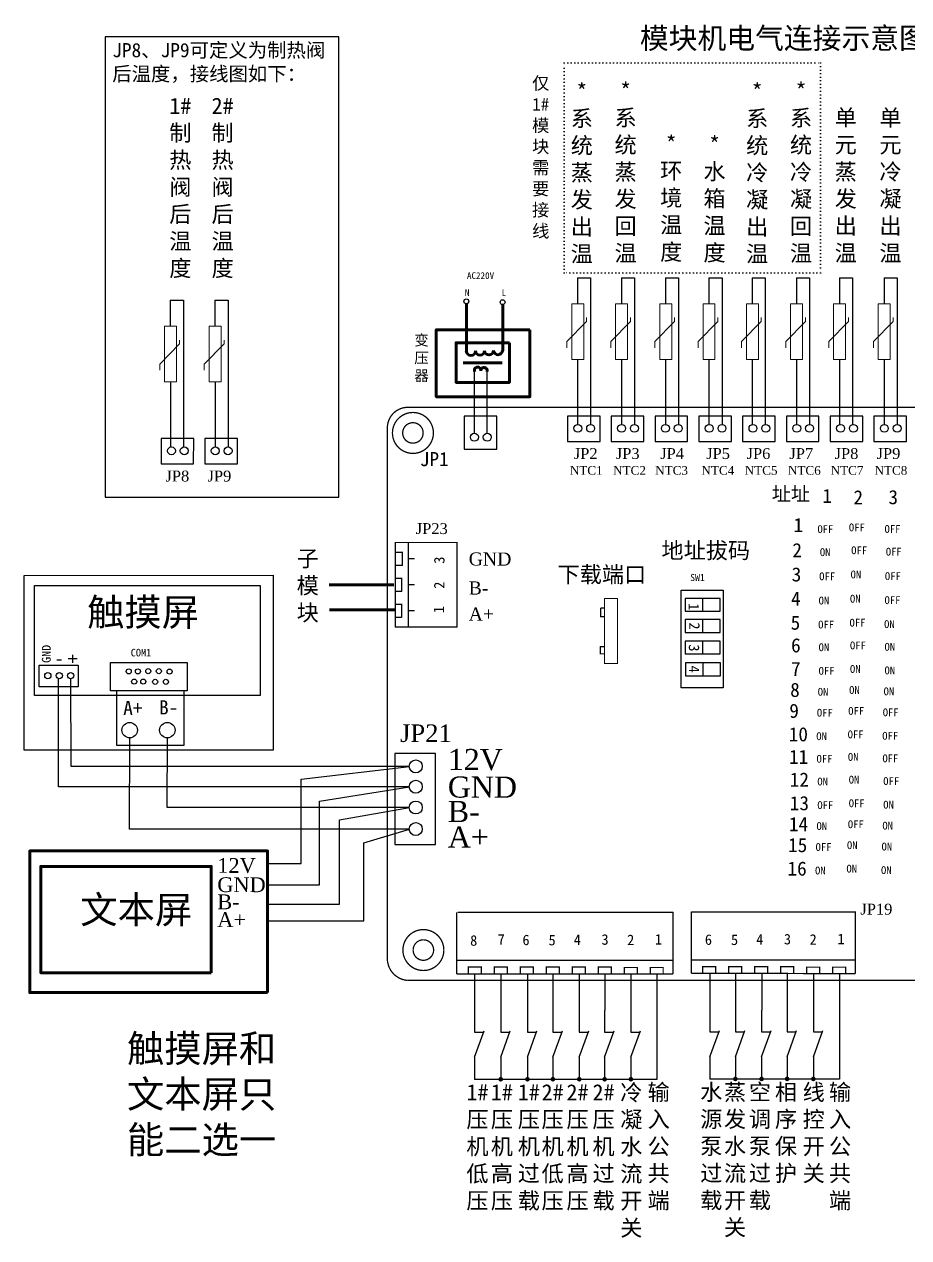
# Model space of a CAD drawing. Extents: x 13980 to 21514, y -650 to 1590.
# Drawn here: x 17916 to 19532, y -627 to 1590 of the extents above; entities that cross this region are included whole.
import ezdxf

# ---------------------------------------------------------------- set-up
doc = ezdxf.new("R2010")
doc.units = 0
doc.linetypes.add('ACAD_ISO07W100', pattern=[3, 0, -3])
doc.linetypes.add('DOT', pattern=[6.35, 0, -6.35])
doc.layers.get('0').update_dxf_attribs({"linetype": 'CONTINUOUS'})
for name, color, linetype in [('BOTTOMSOLDER', 6, 'CONTINUOUS'), ('instruction', 7, 'CONTINUOUS'), ('KEEPOUTLAYER', 6, 'CONTINUOUS'), ('MECHANICAL1', 251, 'CONTINUOUS'), ('TOPOVERLAY', 2, 'CONTINUOUS')]:
    doc.layers.add(name, color=color, linetype=linetype)

# ---------------------------------------------------------------- blocks, each defined once
blk = doc.blocks.new('常闭2')
at = {"color": 0}
for p, q in [((1.28, 7.79), (1.28, 5.04)), ((1.28, 1.9), (2.48, 5.21)), ((1.28, 5.04), (2.42, 5.04)), ((1.28, 1.9), (1.28, -0.93))]:
    blk.add_line(p, q, dxfattribs=at)

msp = doc.modelspace()

# ---------------------------------------------------------------- hatches: boundary and pattern name
h = msp.add_hatch(color=256)
edge = h.paths.add_edge_path()
edge.add_arc((18786.6, -337.7), 4.23, 360, 720)
h = msp.add_hatch(color=256)
edge = h.paths.add_edge_path()
edge.add_arc((18835.5, -337.7), 4.23, 360, 720)
h = msp.add_hatch(color=256)
edge = h.paths.add_edge_path()
edge.add_arc((18882, -337.7), 4.23, 360, 720)
h = msp.add_hatch(color=256)
edge = h.paths.add_edge_path()
edge.add_arc((18930, -337.7), 4.23, 360, 720)
h = msp.add_hatch(color=256)
edge = h.paths.add_edge_path()
edge.add_arc((18976.5, -337.7), 4.23, 360, 720)
h = msp.add_hatch(color=256)
edge = h.paths.add_edge_path()
edge.add_arc((19024.5, -337.7), 4.23, 360, 720)
h = msp.add_hatch(color=256)
edge = h.paths.add_edge_path()
edge.add_arc((19215.3, -337.1), 4.23, 360, 720)
h = msp.add_hatch(color=256)
edge = h.paths.add_edge_path()
edge.add_arc((19263.3, -337.1), 4.23, 360, 720)
h = msp.add_hatch(color=256)
edge = h.paths.add_edge_path()
edge.add_arc((19309.8, -337.1), 4.23, 360, 720)
h = msp.add_hatch(color=256)
edge = h.paths.add_edge_path()
edge.add_arc((19357.8, -337.1), 4.23, 360, 720)

# ---------------------------------------------------------------- linework, layer by layer
for p, q in [((18927, 1126.9), (18927, 1079.1)), ((19007.1, 1126.9), (19007.1, 1079.1)), ((19087.8, 1126.9), (19087.8, 1079.1)), ((19167, 1126.9), (19167, 1079.1)), ((19246.2, 1126.9), (19246.2, 1079.1)), ((19327, 1126.9), (19327, 1079.1)), ((19405.4, 1126.9), (19405.4, 1079.1)), ((19487, 1126.9), (19487, 1079.1)), ((18182.9, 1085.9), (18182.9, 1038)), ((18264.5, 1085.9), (18264.5, 1038)), ((18927.7, 859.4), (18927.8, 977.4)), ((19007.7, 859.4), (19007.8, 977.4)), ((19088.4, 859.4), (19088.5, 977.4)), ((19167.6, 859.4), (19167.7, 977.4)), ((19246.8, 859.4), (19246.9, 977.4)), ((19327.6, 859.4), (19327.7, 977.4)), ((19406, 859.4), (19406.1, 977.4)), ((19487.6, 859.4), (19487.7, 977.4)), ((18183.6, 818.3), (18183.7, 936.3)), ((18265.2, 818.3), (18265.3, 936.3))]:
    msp.add_line(p, q)
at = {"lineweight": 13}
for p, q in [((18943.6, 1047.3), (18907.5, 1010.4)), ((18943.6, 1047.3), (18943.6, 1054.1)), ((19023.6, 1047.3), (18987.6, 1010.4)), ((19023.6, 1047.3), (19023.6, 1054.1)), ((19104.3, 1047.3), (19068.3, 1010.4)), ((19104.3, 1047.3), (19104.3, 1054.1)), ((19183.5, 1047.3), (19147.5, 1010.4)), ((19183.5, 1047.3), (19183.5, 1054.1)), ((19262.7, 1047.3), (19226.7, 1010.4)), ((19262.7, 1047.3), (19262.7, 1054.1)), ((19343.5, 1047.3), (19307.5, 1010.4)), ((19343.5, 1047.3), (19343.5, 1054.1)), ((19421.9, 1047.3), (19385.9, 1010.4)), ((19421.9, 1047.3), (19421.9, 1054.1)), ((19503.5, 1047.3), (19467.5, 1010.4)), ((19503.5, 1047.3), (19503.5, 1054.1)), ((18199.5, 1006.2), (18163.5, 969.3)), ((18199.5, 1006.2), (18199.5, 1013.1)), ((18281.1, 1006.2), (18245, 969.3)), ((18281.1, 1006.2), (18281.1, 1013.1)), ((18907.5, 999.2), (18907.5, 1010.4)), ((18987.6, 999.2), (18987.6, 1010.4)), ((19068.3, 999.2), (19068.3, 1010.4)), ((19147.5, 999.2), (19147.5, 1010.4)), ((19226.7, 999.2), (19226.7, 1010.4)), ((19307.5, 999.2), (19307.5, 1010.4)), ((19385.9, 999.2), (19385.9, 1010.4)), ((19467.5, 999.2), (19467.5, 1010.4)), ((18163.5, 958.2), (18163.5, 969.3)), ((18245, 958.2), (18245, 969.3))]:
    msp.add_line(p, q, dxfattribs=at)
at = {"linetype": 'Continuous'}
for p, q in [((18738.6, 842.9), (18738.6, 956.1)), ((18762, 842.9), (18762, 956.1))]:
    msp.add_line(p, q, dxfattribs=at)
at = {"color": 7}
for p, q in [((19155.2, 540.9), (19155.2, 516.5)), ((19155.2, 502.4), (19155.2, 478)), ((19155.2, 462.8), (19155.2, 438.5)), ((19155.6, 423.1), (19155.6, 398.7)), ((17959.5, 399.6), (17959.5, 399.6))]:
    msp.add_line(p, q, dxfattribs=at)
at = {"linetype": 'Continuous', "flags": 128}
for points in [[(18063.8, 726), (18490.8, 726), (18490.8, 1567), (18063.8, 1567), (18063.8, 726)], [(18927, 1126.9), (18950.9, 1126.9), (18950.9, 859)], [(19007.1, 1126.9), (19031, 1126.9), (19031, 859)], [(19087.8, 1126.9), (19111.7, 1126.9), (19111.7, 859)], [(19167, 1126.9), (19190.9, 1126.9), (19190.9, 859)], [(19246.2, 1126.9), (19270, 1126.9), (19270, 859)], [(19327, 1126.9), (19350.8, 1126.9), (19350.8, 859)], [(19405.4, 1126.9), (19429.2, 1126.9), (19429.2, 859)], [(19487, 1126.9), (19510.8, 1126.9), (19510.8, 859)], [(18182.9, 1085.9), (18206.8, 1085.9), (18206.8, 818)], [(18264.5, 1085.9), (18288.4, 1085.9), (18288.4, 818)], [(18720.1, 874.1), (18720.1, 813.8), (18779.5, 813.8), (18779.6, 874.1), (18720.1, 874.1)], [(18908.6, 874.1), (18908.6, 828), (18968, 828), (18968.1, 874.1), (18908.6, 874.1)], [(18988.6, 874.1), (18988.6, 828), (19048, 828), (19048.1, 874.1), (18988.6, 874.1)], [(19068.6, 874.1), (19068.6, 828), (19128, 828), (19128.1, 874.1), (19068.6, 874.1)], [(19148.6, 874.1), (19148.6, 828), (19208, 828), (19208.1, 874.1), (19148.6, 874.1)], [(19228.6, 874.1), (19228.6, 828), (19288, 828), (19288.1, 874.1), (19228.6, 874.1)], [(19308.6, 874.1), (19308.6, 828), (19368, 828), (19368.1, 874.1), (19308.6, 874.1)], [(19388.6, 874.1), (19388.6, 828), (19448, 828), (19448.1, 874.1), (19388.6, 874.1)], [(19468.6, 874.1), (19468.6, 828), (19528, 828), (19528.1, 874.1), (19468.6, 874.1)], [(18166.1, 833.1), (18166.1, 787), (18225.6, 787), (18225.7, 833.1), (18166.1, 833.1)], [(18246.1, 833.1), (18246.1, 787), (18305.6, 787), (18305.7, 833.1), (18246.1, 833.1)], [(18667.6, 257.8), (18593, 257.8), (18593, 91), (18667.6, 91), (18667.6, 257.8)], [(19072.1, -145.4), (19072.1, -338), (18738.8, -338)], [(19405.4, -144.7), (19405.4, -337.3), (19168.8, -337.5)]]:
    msp.add_lwpolyline(points, dxfattribs=at)
at = {"linetype": 'DOT'}
msp.add_lwpolyline([(18902.5, 1519.5), (19370.9, 1519.5), (19370.9, 1136), (18902.5, 1136)], close=True, dxfattribs=at)
at = {"lineweight": 13}
for points in [[(18916.4, 1079.3), (18938.2, 1079.3), (18938.2, 977.6), (18916.4, 977.6)], [(18996.4, 1079.3), (19018.3, 1079.3), (19018.3, 977.6), (18996.4, 977.6)], [(19077.1, 1079.3), (19099, 1079.3), (19099, 977.6), (19077.1, 977.6)], [(19156.3, 1079.3), (19178.1, 1079.3), (19178.1, 977.6), (19156.3, 977.6)], [(19235.5, 1079.3), (19257.3, 1079.3), (19257.3, 977.6), (19235.5, 977.6)], [(19316.3, 1079.3), (19338.1, 1079.3), (19338.1, 977.6), (19316.3, 977.6)], [(19394.7, 1079.3), (19416.5, 1079.3), (19416.5, 977.6), (19394.7, 977.6)], [(19476.3, 1079.3), (19498.1, 1079.3), (19498.1, 977.6), (19476.3, 977.6)], [(18172.3, 1038.3), (18194.1, 1038.3), (18194.1, 936.5), (18172.3, 936.5)], [(18253.9, 1038.3), (18275.7, 1038.3), (18275.7, 936.5), (18253.9, 936.5)]]:
    msp.add_lwpolyline(points, close=True, dxfattribs=at)
msp.add_lwpolyline([(18371, 263.7), (17916.1, 263.7), (17916.1, 583.1), (18371, 583.2)], close=True)
at = {"color": 7}
for points in [[(17934.7, 564.8), (18346.9, 564.8), (18346.9, 363.3), (17934.7, 363.3)], [(19116.1, 377.4), (19116.1, 556.2), (19193.2, 556.2), (19193.2, 377.4)], [(19123.8, 540.9), (19123.8, 517.5), (19187.5, 517.5), (19187.5, 540.9)], [(19123.8, 502.4), (19123.8, 479), (19187.5, 479), (19187.5, 502.4)], [(19123.8, 462.8), (19123.8, 439.5), (19187.5, 439.5), (19187.5, 462.8)], [(19124.2, 423.1), (19124.2, 399.7), (19187.9, 399.7), (19187.9, 423.1)], [(17943.2, 419.2), (18014.7, 419.2), (18014.7, 379.6), (17943.2, 379.6)]]:
    msp.add_lwpolyline(points, close=True, dxfattribs=at)
at = {"color": 0}
msp.add_lwpolyline([(18073.6, 372.1), (18073.6, 423.9), (18213.8, 423.9), (18213.8, 372.1)], close=True, dxfattribs=at)
at = {"color": 7}
for points in [[(18619.7, 196.8), (17978.8, 196.8), (17978.6, 394.5)], [(18619.7, 234), (18001.6, 234), (18001.4, 394.3)], [(18084.8, 371.7), (18084.8, 272.6), (18208.4, 272.6), (18208.4, 371.7)], [(18619.7, 119.5), (18108.6, 119.5), (18108.7, 286.1)], [(18619.7, 158.9), (18177.4, 158.9), (18177.5, 286.1)], [(18360.4, 56.6), (18421.9, 56.6), (18421.9, 210.4), (18619.7, 234)], [(18360.4, 17.8), (18455.4, 17.8), (18455.4, 170.4), (18619.7, 196.8)], [(18360.4, -17.8), (18492.1, -17.8), (18492.1, 136.1), (18619.7, 158.9)], [(18360.4, -48), (18536.4, -48), (18536.4, 94.5), (18619.7, 119.5)]]:
    msp.add_lwpolyline(points, dxfattribs=at)
at = {"linetype": 'Continuous'}
for centre, radius in [((18738.6, 835.6), 7.26), ((18762, 835.6), 7.26), ((18927.5, 851.8), 7.26), ((18950.9, 851.8), 7.26), ((19007.5, 851.8), 7.26), ((19030.9, 851.8), 7.26), ((19087.5, 851.8), 7.26), ((19110.9, 851.8), 7.26), ((19167.5, 851.8), 7.26), ((19190.9, 851.8), 7.26), ((19247.5, 851.8), 7.26), ((19270.9, 851.8), 7.26), ((19327.5, 851.8), 7.26), ((19350.9, 851.8), 7.26), ((19407.5, 851.8), 7.26), ((19430.9, 851.8), 7.26), ((19487.5, 851.8), 7.26), ((19510.9, 851.8), 7.26), ((18185.1, 810.7), 7.26), ((18208.5, 810.7), 7.26), ((18265.1, 810.7), 7.26), ((18288.5, 810.7), 7.26), ((18108.7, 300.2), 14.1), ((18177.5, 300.2), 14.1), ((18631.4, 234), 11.8), ((18631.4, 196.8), 11.8), ((18631.4, 158.9), 11.8), ((18631.4, 119.5), 11.8)]:
    msp.add_circle(centre, radius, dxfattribs=at)
for centre in [(17959.2, 400), (17980.1, 400), (18001, 400)]:
    msp.add_circle(centre, 5.72)
at = {"color": 0}
for centre in [(18107, 407.7), (18123.7, 407.7), (18142.6, 408.1), (18161.9, 408.1), (18181.7, 407.3), (18116.9, 389), (18133.6, 389), (18155.2, 388.6), (18174.9, 388.6)]:
    msp.add_circle(centre, 4.64, dxfattribs=at)
at = {"layer": 'BOTTOMSOLDER', "color": 0, "linetype": 'Continuous', "lineweight": 80}
for p, q in [((18723.8, 992.8), (18723.8, 1079.5)), ((18790.2, 1077.7), (18790.2, 1077.7)), ((18790.2, 994.4), (18790.2, 1077.7)), ((18789.3, 971.2), (18718, 971.2))]:
    msp.add_line(p, q, dxfattribs=at)
at = {"layer": 'BOTTOMSOLDER', "color": 7, "linetype": 'Continuous', "lineweight": 80}
for p, q in [((18591.4, 566.1), (18473.3, 566.1)), ((18592.9, 520.1), (18473.9, 520.1))]:
    msp.add_line(p, q, dxfattribs=at)
at = {"layer": 'BOTTOMSOLDER', "color": 0, "linetype": 'Continuous', "lineweight": 80}
for points in [[(18839.9, 1032), (18839.9, 909.6), (18668.9, 909.6), (18668.9, 1032)], [(18802.6, 1008.2), (18802.6, 935.6), (18705.1, 935.6), (18705.1, 1008.2)]]:
    msp.add_lwpolyline(points, close=True, dxfattribs=at)
at = {"layer": 'BOTTOMSOLDER', "color": 7, "linetype": 'Continuous', "lineweight": 80}
for points in [[(18360.7, -179.3), (17926.2, -179.3), (17926.2, 79.6), (18360.7, 79.6)], [(18257.8, -143.1), (17946.2, -143.1), (17946.2, 51.2), (18257.8, 51.2)]]:
    msp.add_lwpolyline(points, close=True, dxfattribs=at)
at = {"layer": 'BOTTOMSOLDER', "color": 0, "linetype": 'Continuous'}
for centre in [(18723.7, 1083.9), (18790, 1082.3)]:
    msp.add_circle(centre, 4.43, dxfattribs=at)
at = {"layer": 'BOTTOMSOLDER', "color": 0, "linetype": 'Continuous', "lineweight": 80}
for centre, radius, start, end in [((18732.1, 993.5), 8.38, 184.7493, 357.719), ((18748.6, 994), 8.38, 184.7493, 357.719), ((18765.2, 994.4), 8.38, 184.7493, 357.719), ((18781.8, 994.8), 8.38, 184.7493, 357.719), ((18744.3, 957.9), 5.89, 347.2834, 200.2157), ((18756.1, 957.3), 5.73, 345.508, 181.1748)]:
    msp.add_arc(centre, radius, start, end, dxfattribs=at)
at = {"layer": 'instruction', "color": 0}
for p, q in [((18738.8, -145.4), (18738.8, -212)), ((18786.6, -145.4), (18786.6, -212)), ((18835.5, -145.4), (18835.5, -212)), ((18882, -145.4), (18882, -212)), ((18930, -145.4), (18930, -212)), ((18976.6, -145.4), (18976.6, -212)), ((19024.6, -145.4), (19024.6, -212)), ((19168.8, -144.7), (19168.8, -211.3)), ((19215.3, -144.7), (19215.3, -211.3)), ((19263.4, -144.7), (19263.4, -211.3)), ((19309.9, -144.7), (19309.9, -211.3)), ((19357.9, -144.7), (19357.9, -211.3))]:
    msp.add_line(p, q, dxfattribs=at)
at = {"layer": 'KEEPOUTLAYER', "color": 7, "const_width": 2.37}
for points in [[(18579.5, 852.8, -0.414214), (18616.9, 890.2)], [(18616.9, -157.1, -0.388165), (18579.5, -118.3)]]:
    msp.add_lwpolyline(points, format="xyb", dxfattribs=at)
at = {"layer": 'KEEPOUTLAYER', "color": 7}
for points, const_width in [([(18617.4, 890.2, 1), (18616.3, 890.2, 1)], 1.19), ([(18617.4, 890.2, 1), (18616.3, 890.2, 1)], 1.19), ([(18588.8, 843.4, 1), (18663.6, 843.4, 1)], 2.37), ([(18580.1, 852.8, 1), (18578.9, 852.8, 1)], 1.19), ([(18580.1, 852.8, 1), (18578.9, 852.8, 1)], 1.19), ([(18589.4, 843.4, 1), (18588.2, 843.4, 1)], 1.19), ([(18607.9, -101.6, 1), (18682.7, -101.6, 1)], 2.37), ([(18608.5, -101.6, 1), (18607.3, -101.6, 1)], 1.19), ([(18683.3, -101.6, 1), (18682.1, -101.6, 1)], 1.19)]:
    msp.add_lwpolyline(points, format="xyb", close=True, dxfattribs=dict(at, const_width=const_width))
at = {"layer": 'KEEPOUTLAYER', "color": 7, "const_width": 2.37}
for points in [[(20537.3, 889.9), (18617.4, 890.2)], [(18579.5, 852.8), (18579.5, -118.3)], [(20533.2, -157.1), (18617.4, -157.1)]]:
    msp.add_lwpolyline(points, dxfattribs=at)
at = {"layer": 'MECHANICAL1', "color": 7}
for points, const_width in [([(18607.5, 843.4, 1), (18644.9, 843.4, 1)], 2.37), ([(18608.1, 843.4, 1), (18606.9, 843.4, 1)], 1.19), ([(18645.5, 843.4, 1), (18644.3, 843.4, 1)], 1.19), ([(18626.6, -101.6, 1), (18664, -101.6, 1)], 2.37), ([(18627.2, -101.6, 1), (18626, -101.6, 1)], 1.19), ([(18664.6, -101.6, 1), (18663.4, -101.6, 1)], 1.19)]:
    msp.add_lwpolyline(points, format="xyb", close=True, dxfattribs=dict(at, const_width=const_width))
at = {"layer": 'TOPOVERLAY', "color": 7}
for points, const_width in [([(18593.9, 643.2), (18706.7, 643.2)], 2.37), ([(18593.9, 643.2), (18593.9, 488.8)], 2.37), ([(18617.7, 643.2), (18617.7, 488.8)], 2.37), ([(18706.7, 643.2), (18706.7, 488.8)], 2.37), ([(18595.1, 625.4), (18607, 625.4)], 2.37), ([(18607, 625.4), (18607, 601.6)], 2.37), ([(18595.1, 601.6), (18607, 601.6)], 2.37), ([(18617.7, 613.5), (18628.4, 613.5)], 2.37), ([(18593.9, 577.9), (18605.8, 577.9)], 2.37), ([(18605.8, 577.9), (18605.8, 554.1)], 2.37), ([(18593.9, 554.1), (18605.8, 554.1)], 2.37), ([(18617.7, 566), (18628.4, 566)], 2.37), ([(18976.2, 540.6), (18976.2, 421.9)], 1.87), ([(18999.9, 540.6), (18976.2, 540.6)], 1.87), ([(18999.9, 540.6), (18999.9, 421.9)], 1.87), ([(18593.9, 530.4), (18605.8, 530.4)], 2.37), ([(18605.8, 530.4), (18605.8, 506.6)], 2.37), ([(18617.7, 518.5), (18628.4, 518.5)], 2.37), ([(18970.3, 523.3), (18969.3, 522.8)], 2.37), ([(18969.3, 522.8), (18969.3, 507.6)], 2.37), ([(18976.2, 523.3), (18970.3, 523.3)], 2.37), ([(18593.9, 506.6), (18605.8, 506.6)], 2.37), ([(18593.9, 488.8), (18706.7, 488.8)], 2.37), ([(18969.6, 507.4), (18969.3, 507.6)], 2.37), ([(18976.2, 507.4), (18969.6, 507.4)], 2.37), ([(18968.8, 452.8), (18968.4, 452.3)], 2.37), ([(18968.4, 452.3), (18968.4, 439.7)], 2.37), ([(18970.7, 452.8), (18968.8, 452.8)], 2.37), ([(18974.4, 452.8), (18970.7, 452.8)], 2.37), ([(18976.2, 452.8), (18974.4, 452.8)], 2.37), ([(18976.2, 439.7), (18968.4, 439.7)], 2.37), ([(18999.9, 421.9), (18976.2, 421.9)], 1.87), ([(18706.2, -32.6), (18706.2, -145.4)], 2.37), ([(19101.8, -32.6), (18707.7, -32.6)], 2.37), ([(19101.2, -32.6), (19101.2, -145.4)], 2.37), ([(19135, -31.2), (19135, -144)], 2.37), ([(19435.2, -32), (19135, -32)], 2.37), ([(19434.6, -32), (19434.6, -144.7)], 2.37), ([(19102.3, -120.4), (18706.2, -120.4)], 2.37), ([(18751.1, -132.3), (18727.3, -132.3)], 2.37), ([(18727.3, -132.3), (18727.3, -144.2)], 2.37), ([(18751.1, -132.3), (18751.1, -144.2)], 2.37), ([(18774.8, -132.3), (18774.8, -144.2)], 2.37), ([(18798.5, -132.3), (18774.8, -132.3)], 2.37), ([(18798.5, -132.3), (18798.5, -144.2)], 2.37), ([(18822.3, -132.3), (18822.3, -144.2)], 2.37), ([(18846, -132.3), (18822.3, -132.3)], 2.37), ([(18846, -132.3), (18846, -144.2)], 2.37), ([(18869.8, -132.3), (18869.8, -144.2)], 2.37), ([(18893.5, -132.3), (18869.8, -132.3)], 2.37), ([(18893.5, -132.3), (18893.5, -144.2)], 2.37), ([(18917.3, -132.3), (18917.3, -144.2)], 2.37), ([(18941, -132.3), (18917.3, -132.3)], 2.37), ([(18941, -132.3), (18941, -144.2)], 2.37), ([(18988.5, -132.3), (18964.7, -132.3)], 2.37), ([(18964.7, -132.3), (18964.7, -144.2)], 2.37), ([(18988.5, -132.3), (18988.5, -144.2)], 2.37), ([(19036, -133.5), (19012.2, -133.5)], 2.37), ([(19012.2, -133.5), (19012.2, -145.4)], 2.37), ([(19036, -133.5), (19036, -145.4)], 2.37), ([(19059.7, -133.5), (19059.7, -145.4)], 2.37), ([(19083.4, -133.5), (19059.7, -133.5)], 2.37), ([(19083.4, -133.5), (19083.4, -145.4)], 2.37), ([(19435.6, -119.8), (19135, -119.8)], 2.37), ([(19155.6, -131.7), (19155.6, -143.5)], 2.37), ([(19179.4, -131.7), (19155.6, -131.7)], 2.37), ([(19179.4, -131.7), (19179.4, -143.5)], 2.37), ([(19203.1, -131.7), (19203.1, -143.5)], 2.37), ([(19226.8, -131.7), (19203.1, -131.7)], 2.37), ([(19226.8, -131.7), (19226.8, -143.5)], 2.37), ([(19250.6, -131.7), (19250.6, -143.5)], 2.37), ([(19274.3, -131.7), (19250.6, -131.7)], 2.37), ([(19274.3, -131.7), (19274.3, -143.5)], 2.37), ([(19321.8, -131.7), (19298.1, -131.7)], 2.37), ([(19298.1, -131.7), (19298.1, -143.5)], 2.37), ([(19321.8, -131.7), (19321.8, -143.5)], 2.37), ([(19369.3, -132.9), (19345.5, -132.9)], 2.37), ([(19345.5, -132.9), (19345.5, -144.7)], 2.37), ([(19369.3, -132.9), (19369.3, -144.7)], 2.37), ([(19393, -132.9), (19393, -144.7)], 2.37), ([(19416.8, -132.9), (19393, -132.9)], 2.37), ([(19416.8, -132.9), (19416.8, -144.7)], 2.37), ([(19101.2, -145.4), (18706, -145.4)], 2.37), ([(19434.6, -144.7), (19135, -144)], 2.37)]:
    msp.add_lwpolyline(points, dxfattribs=dict(at, const_width=const_width))
for points, const_width in [([(18593.9, 643.8, 1), (18593.9, 642.6, 1)], 1.19), ([(18593.9, 643.8, 1), (18593.9, 642.6, 1)], 1.19), ([(18617.7, 643.8, 1), (18617.7, 642.6, 1)], 1.19), ([(18706.7, 643.8, 1), (18706.7, 642.6, 1)], 1.19), ([(18706.7, 643.8, 1), (18706.7, 642.6, 1)], 1.19), ([(18595.1, 625.9, 1), (18595.1, 624.8, 1)], 1.19), ([(18607, 625.9, 1), (18607, 624.8, 1)], 1.19), ([(18607, 625.9, 1), (18607, 624.8, 1)], 1.19), ([(18595.1, 602.2, 1), (18595.1, 601, 1)], 1.19), ([(18607, 602.2, 1), (18607, 601, 1)], 1.19), ([(18607, 602.2, 1), (18607, 601, 1)], 1.19), ([(18617.7, 614.1, 1), (18617.7, 612.9, 1)], 1.19), ([(18628.4, 614.1, 1), (18628.4, 612.9, 1)], 1.19), ([(18593.9, 578.5, 1), (18593.9, 577.3, 1)], 1.19), ([(18605.8, 578.5, 1), (18605.8, 577.3, 1)], 1.19), ([(18605.8, 578.5, 1), (18605.8, 577.3, 1)], 1.19), ([(18593.9, 554.7, 1), (18593.9, 553.5, 1)], 1.19), ([(18605.8, 554.7, 1), (18605.8, 553.5, 1)], 1.19), ([(18605.8, 554.7, 1), (18605.8, 553.5, 1)], 1.19), ([(18617.7, 566.6, 1), (18617.7, 565.4, 1)], 1.19), ([(18628.4, 566.6, 1), (18628.4, 565.4, 1)], 1.19), ([(18976.7, 540.6, 1), (18975.7, 540.6, 1)], 0.935), ([(18976.7, 540.6, 1), (18975.7, 540.6, 1)], 0.935), ([(19000.4, 540.6, 1), (18999.5, 540.6, 1)], 0.935), ([(19000.4, 540.6, 1), (18999.5, 540.6, 1)], 0.935), ([(18593.9, 531, 1), (18593.9, 529.8, 1)], 1.19), ([(18605.8, 531, 1), (18605.8, 529.8, 1)], 1.19), ([(18605.8, 531, 1), (18605.8, 529.8, 1)], 1.19), ([(18617.7, 519.1, 1), (18617.7, 517.9, 1)], 1.19), ([(18628.4, 519.1, 1), (18628.4, 517.9, 1)], 1.19), ([(18969.9, 522.8, 1), (18968.7, 522.8, 1)], 1.19), ([(18969.9, 522.8, 1), (18968.7, 522.8, 1)], 1.19), ([(18970.9, 523.3, 1), (18969.7, 523.3, 1)], 1.19), ([(18970.9, 523.3, 1), (18969.7, 523.3, 1)], 1.19), ([(18976.8, 523.3, 1), (18975.6, 523.3, 1)], 1.19), ([(18593.9, 507.2, 1), (18593.9, 506.1, 1)], 1.19), ([(18593.9, 489.4, 1), (18593.9, 488.2, 1)], 1.19), ([(18593.9, 489.4, 1), (18593.9, 488.2, 1)], 1.19), ([(18605.8, 507.2, 1), (18605.8, 506.1, 1)], 1.19), ([(18605.8, 507.2, 1), (18605.8, 506.1, 1)], 1.19), ([(18617.7, 489.4, 1), (18617.7, 488.2, 1)], 1.19), ([(18706.7, 489.4, 1), (18706.7, 488.2, 1)], 1.19), ([(18706.7, 489.4, 1), (18706.7, 488.2, 1)], 1.19), ([(18969.9, 507.6, 1), (18968.7, 507.6, 1)], 1.19), ([(18969.9, 507.6, 1), (18968.7, 507.6, 1)], 1.19), ([(18970.2, 507.4, 1), (18969, 507.4, 1)], 1.19), ([(18970.2, 507.4, 1), (18969, 507.4, 1)], 1.19), ([(18976.8, 507.4, 1), (18975.6, 507.4, 1)], 1.19), ([(18969, 452.3, 1), (18967.8, 452.3, 1)], 1.19), ([(18969, 452.3, 1), (18967.8, 452.3, 1)], 1.19), ([(18969.4, 452.8, 1), (18968.3, 452.8, 1)], 1.19), ([(18969.4, 452.8, 1), (18968.3, 452.8, 1)], 1.19), ([(18971.3, 452.8, 1), (18970.1, 452.8, 1)], 1.19), ([(18971.3, 452.8, 1), (18970.1, 452.8, 1)], 1.19), ([(18975, 452.8, 1), (18973.8, 452.8, 1)], 1.19), ([(18975, 452.8, 1), (18973.8, 452.8, 1)], 1.19), ([(18976.8, 452.8, 1), (18975.6, 452.8, 1)], 1.19), ([(18969, 439.7, 1), (18967.8, 439.7, 1)], 1.19), ([(18969, 439.7, 1), (18967.8, 439.7, 1)], 1.19), ([(18976.8, 439.7, 1), (18975.6, 439.7, 1)], 1.19), ([(18976.7, 421.9, 1), (18975.7, 421.9, 1)], 0.935), ([(18976.7, 421.9, 1), (18975.7, 421.9, 1)], 0.935), ([(19000.4, 421.9, 1), (18999.5, 421.9, 1)], 0.935), ([(19000.4, 421.9, 1), (18999.5, 421.9, 1)], 0.935), ([(18806.1, -32.6, 1), (18804.9, -32.6, 1)], 1.19), ([(18806.1, -32.6, 1), (18804.9, -32.6, 1)], 1.19), ([(19101.8, -32.6, 1), (19100.7, -32.6, 1)], 1.19), ([(19101.8, -32.6, 1), (19100.7, -32.6, 1)], 1.19), ([(19139.4, -32, 1), (19138.2, -32, 1)], 1.19), ([(19139.4, -32, 1), (19138.2, -32, 1)], 1.19), ([(19435.2, -32, 1), (19434, -32, 1)], 1.19), ([(19435.2, -32, 1), (19434, -32, 1)], 1.19), ([(18727.9, -132.3, 1), (18726.7, -132.3, 1)], 1.19), ([(18727.9, -132.3, 1), (18726.7, -132.3, 1)], 1.19), ([(18751.7, -132.3, 1), (18750.5, -132.3, 1)], 1.19), ([(18751.7, -132.3, 1), (18750.5, -132.3, 1)], 1.19), ([(18775.4, -132.3, 1), (18774.2, -132.3, 1)], 1.19), ([(18775.4, -132.3, 1), (18774.2, -132.3, 1)], 1.19), ([(18799.1, -132.3, 1), (18798, -132.3, 1)], 1.19), ([(18799.1, -132.3, 1), (18798, -132.3, 1)], 1.19), ([(18822.9, -132.3, 1), (18821.7, -132.3, 1)], 1.19), ([(18822.9, -132.3, 1), (18821.7, -132.3, 1)], 1.19), ([(18846.6, -132.3, 1), (18845.4, -132.3, 1)], 1.19), ([(18846.6, -132.3, 1), (18845.4, -132.3, 1)], 1.19), ([(18870.4, -132.3, 1), (18869.2, -132.3, 1)], 1.19), ([(18870.4, -132.3, 1), (18869.2, -132.3, 1)], 1.19), ([(18894.1, -132.3, 1), (18892.9, -132.3, 1)], 1.19), ([(18894.1, -132.3, 1), (18892.9, -132.3, 1)], 1.19), ([(18917.8, -132.3, 1), (18916.7, -132.3, 1)], 1.19), ([(18917.8, -132.3, 1), (18916.7, -132.3, 1)], 1.19), ([(18941.6, -132.3, 1), (18940.4, -132.3, 1)], 1.19), ([(18941.6, -132.3, 1), (18940.4, -132.3, 1)], 1.19), ([(18965.3, -132.3, 1), (18964.1, -132.3, 1)], 1.19), ([(18965.3, -132.3, 1), (18964.1, -132.3, 1)], 1.19), ([(18989.1, -132.3, 1), (18987.9, -132.3, 1)], 1.19), ([(18989.1, -132.3, 1), (18987.9, -132.3, 1)], 1.19), ([(19012.8, -133.5, 1), (19011.6, -133.5, 1)], 1.19), ([(19012.8, -133.5, 1), (19011.6, -133.5, 1)], 1.19), ([(19036.6, -133.5, 1), (19035.4, -133.5, 1)], 1.19), ([(19036.6, -133.5, 1), (19035.4, -133.5, 1)], 1.19), ([(19060.3, -133.5, 1), (19059.1, -133.5, 1)], 1.19), ([(19060.3, -133.5, 1), (19059.1, -133.5, 1)], 1.19), ([(19084, -133.5, 1), (19082.9, -133.5, 1)], 1.19), ([(19084, -133.5, 1), (19082.9, -133.5, 1)], 1.19), ([(19101.8, -120.4, 1), (19100.7, -120.4, 1)], 1.19), ([(19156.2, -131.7, 1), (19155, -131.7, 1)], 1.19), ([(19156.2, -131.7, 1), (19155, -131.7, 1)], 1.19), ([(19179.9, -131.7, 1), (19178.8, -131.7, 1)], 1.19), ([(19179.9, -131.7, 1), (19178.8, -131.7, 1)], 1.19), ([(19203.7, -131.7, 1), (19202.5, -131.7, 1)], 1.19), ([(19203.7, -131.7, 1), (19202.5, -131.7, 1)], 1.19), ([(19227.4, -131.7, 1), (19226.2, -131.7, 1)], 1.19), ([(19227.4, -131.7, 1), (19226.2, -131.7, 1)], 1.19), ([(19251.2, -131.7, 1), (19250, -131.7, 1)], 1.19), ([(19251.2, -131.7, 1), (19250, -131.7, 1)], 1.19), ([(19274.9, -131.7, 1), (19273.7, -131.7, 1)], 1.19), ([(19274.9, -131.7, 1), (19273.7, -131.7, 1)], 1.19), ([(19298.7, -131.7, 1), (19297.5, -131.7, 1)], 1.19), ([(19298.7, -131.7, 1), (19297.5, -131.7, 1)], 1.19), ([(19322.4, -131.7, 1), (19321.2, -131.7, 1)], 1.19), ([(19322.4, -131.7, 1), (19321.2, -131.7, 1)], 1.19), ([(19346.1, -132.9, 1), (19345, -132.9, 1)], 1.19), ([(19346.1, -132.9, 1), (19345, -132.9, 1)], 1.19), ([(19369.9, -132.9, 1), (19368.7, -132.9, 1)], 1.19), ([(19369.9, -132.9, 1), (19368.7, -132.9, 1)], 1.19), ([(19393.6, -132.9, 1), (19392.4, -132.9, 1)], 1.19), ([(19393.6, -132.9, 1), (19392.4, -132.9, 1)], 1.19), ([(19417.4, -132.9, 1), (19416.2, -132.9, 1)], 1.19), ([(19417.4, -132.9, 1), (19416.2, -132.9, 1)], 1.19), ([(19435.2, -119.8, 1), (19434, -119.8, 1)], 1.19), ([(18775.4, -144.2, 1), (18774.2, -144.2, 1)], 1.19), ([(18799.1, -144.2, 1), (18798, -144.2, 1)], 1.19), ([(18822.9, -144.2, 1), (18821.7, -144.2, 1)], 1.19), ([(18846.6, -144.2, 1), (18845.4, -144.2, 1)], 1.19), ([(18870.4, -144.2, 1), (18869.2, -144.2, 1)], 1.19), ([(18894.1, -144.2, 1), (18892.9, -144.2, 1)], 1.19), ([(18917.8, -144.2, 1), (18916.7, -144.2, 1)], 1.19), ([(18941.6, -144.2, 1), (18940.4, -144.2, 1)], 1.19), ([(18965.3, -144.2, 1), (18964.1, -144.2, 1)], 1.19), ([(19156.2, -143.5, 1), (19155, -143.5, 1)], 1.19), ([(19179.9, -143.5, 1), (19178.8, -143.5, 1)], 1.19), ([(19203.7, -143.5, 1), (19202.5, -143.5, 1)], 1.19), ([(19227.4, -143.5, 1), (19226.2, -143.5, 1)], 1.19), ([(19251.2, -143.5, 1), (19250, -143.5, 1)], 1.19), ([(19274.9, -143.5, 1), (19273.7, -143.5, 1)], 1.19), ([(19298.7, -143.5, 1), (19297.5, -143.5, 1)], 1.19)]:
    msp.add_lwpolyline(points, format="xyb", close=True, dxfattribs=dict(at, const_width=const_width))

# ---------------------------------------------------------------- block references
at = {"color": 0, "xscale": 14.46337265325201, "yscale": 14.46337265333068, "zscale": 14.46337265328271}
for p in [(18720.2, -324.6), (18768, -324.6), (18817, -324.6), (18863.5, -324.6), (18911.5, -324.6), (18958, -324.6), (19006, -324.6), (19150.3, -324), (19196.8, -324), (19244.8, -324), (19291.3, -324), (19339.3, -324)]:
    msp.add_blockref('常闭2', p, dxfattribs=at)

# ---------------------------------------------------------------- texts
at = {"linetype": 'ACAD_ISO07W100'}
for s, height, p in [('GND', 16.2, (17964.5, 423.1)), ('+', 24.3, (18016.7, 422.4))]:
    msp.add_text(s, height=height, rotation=90, dxfattribs=at).set_placement(p)
for s, height, p in [('-', 24.3, (17971.5, 419.1)), ('B-', 25.92, (18162.3, 328.9)), ('A+', 25.92, (18096.9, 327.9))]:
    msp.add_text(s, height=height, dxfattribs=at).set_placement(p)
at = {"insert": (18110.6, 448.8), "char_height": 13.78, "attachment_point": 1}
msp.add_mtext('COM1', dxfattribs=at)
at = {"layer": 'BOTTOMSOLDER', "color": 7, "linetype": 'Continuous'}
for s, insert, char_height, width, attachment_point in [('{\\fSimSun|b0|i0|c134|p54;模块机电气连接示意图.MD21.水冷.双机头.带电膨}', (19040.8, 1584.1), 38.579, 1325.892, 1), ('{\\fSimSun|b0|i0|c134|p2;\\H0.875x;\\C0;JP8、JP9可定义为制热阀后温度，接线图如下：}', (18076.8, 1555.9), 29.676, 407.16, 1), ('{\\fSimSun|b0|i0|c134|p54;仅1#模块需要接线}', (18843.9, 1494.1), 23.148, 40.281, 1), ('{\\fSimSun|b0|i0|c134|p54;*系统蒸发回温}', (19014.8, 1154.6), 29.676, 8.736, 8), ('{\\fSimSun|b0|i0|c134|p54;*系统冷凝回温}', (19335.3, 1154.4), 29.676, 8.736, 8), ('{\\fSimSun|b0|i0|c134|p54;*系统\\P蒸发出温}', (18934.8, 1153.4), 29.676, 8.736, 8), ('{\\fSimSun|b0|i0|c134|p54;*系统冷凝出温}', (19255.2, 1153.3), 29.676, 8.736, 8), ('{\\fSimSun|b0|i0|c134|p54;1#制热阀后温度}', (18201.3, 1456), 29.676, 8.736, 2), ('{\\fSimSun|b0|i0|c134|p54;2#制热阀后温度}', (18278.5, 1456), 29.676, 8.736, 2), ('{\\fSimSun|b0|i0|c134|p54;单元蒸发出温}', (19417, 1154.9), 29.676, 8.736, 8), ('{\\fSimSun|b0|i0|c134|p54;单元冷凝出温}', (19498.7, 1154.8), 29.676, 8.736, 8), ('{\\fSimSun|b0|i0|c134|p54;*环境温度}', (19098.1, 1156), 29.676, 8.736, 8), ('{\\fSimSun|b0|i0|c134|p54;*水箱温度}', (19177.3, 1154.7), 29.676, 8.736, 8), ('{\\fSimSun|b0|i0|c134|p54;变压器}', (18642, 1022.7), 19.423, 5.718, 2), ('JP1', (18638.9, 808.5), 25.78, 115.325, 1), ('{\\fSimSun|b0|i0|c134|p54;址址}', (19281.7, 745), 25.777, 77.473, 1), ('1', (19374.3, 741.3), 25.8, 8.736, 1), ('2', (19431.1, 738.6), 25.8, 8.736, 1), ('3', (19495, 739), 25.8, 8.736, 1), ('1', (19321.6, 688), 25.8, 8.736, 1), ('{\\fSimSun|b0|i0|c134|p54;地址拔码}', (19080.3, 643.6), 29.676, 192.699, 1), ('{\\fSimSun|b0|i0|c134|p54;子模块}', (18434.1, 628.8), 29.676, 8.736, 2), ('2', (19319.5, 642), 25.8, 8.736, 1), ('{\\fSimSun|b0|i0|c134|p54;下载端口}', (18890.5, 599.7), 29.676, 192.699, 1), ('3', (19318.2, 597.8), 25.8, 8.736, 1), ('{\\fSimSun|b0|i0|c134|p54;触摸屏}', (18030.9, 540.9), 49.999, 324.659, 1), ('4', (19317.1, 553.5), 25.8, 8.736, 1), ('5', (19316.3, 509.6), 25.8, 8.736, 1), ('6', (19317.1, 468.2), 25.8, 8.736, 1), ('7', (19317.1, 425.1), 25.8, 8.736, 1), ('8', (19315.5, 386.8), 25.8, 8.736, 1), ('9', (19313.9, 348.5), 25.8, 8.736, 1), ('10', (19312.9, 305.6), 25.78, 8.736, 1), ('11', (19313.3, 264.4), 25.78, 8.736, 1), ('12', (19314.8, 222.8), 25.78, 8.736, 1), ('13', (19314.8, 179.7), 25.78, 8.736, 1), ('14', (19313.2, 141.4), 25.78, 8.736, 1), ('15', (19311.6, 103.1), 25.78, 8.736, 1), ('16', (19310.6, 60.2), 25.78, 8.736, 1), ('{\\fSimSun|b0|i0|c134|p54;文本屏}', (18018.4, -2.9), 49.999, 324.659, 1), ('{\\fSimSun|b0|i0|c134|p54;触摸屏和文本屏只能二选一}', (18103.7, -256.5), 49.999, 324.659, 1), ('{\\fSimSun|b0|i0|c134|p54;1#压机低压}', (18744.1, -346.8), 29.676, 8.736, 2), ('{\\fSimSun|b0|i0|c134|p54;1#压机高压}', (18788.7, -346.8), 29.676, 8.736, 2), ('{\\fSimSun|b0|i0|c134|p54;1#压机过载}', (18838, -346.8), 29.676, 8.736, 2), ('{\\fSimSun|b0|i0|c134|p54;2#压机低压}', (18881.4, -346.8), 29.676, 8.736, 2), ('{\\fSimSun|b0|i0|c134|p54;2#压机高压}', (18926.9, -346.8), 29.676, 8.736, 2), ('{\\fSimSun|b0|i0|c134|p54;2#压机过载}', (18974.5, -346.8), 29.676, 8.736, 2), ('{\\fSimSun|b0|i0|c134|p54;冷凝水流开关}', (19025.2, -347.1), 29.676, 8.736, 2), ('{\\fSimSun|b0|i0|c134|p54;输入公共端}', (19075.2, -346.4), 29.676, 8.736, 2), ('{\\fSimSun|b0|i0|c134|p54;水源泵过载}', (19171.3, -346.2), 29.676, 8.736, 2), ('{\\fSimSun|b0|i0|c134|p54;蒸发水流开关}', (19214.7, -346.2), 29.676, 8.736, 2), ('{\\fSimSun|b0|i0|c134|p54;空调泵过载}', (19260.2, -346.2), 29.676, 8.736, 2), ('{\\fSimSun|b0|i0|c134|p54;相序保护}', (19307.9, -346.2), 29.676, 8.736, 2), ('{\\fSimSun|b0|i0|c134|p54;线控开关}', (19358.5, -346.4), 29.676, 8.736, 2), ('{\\fSimSun|b0|i0|c134|p54;输入公共端}', (19406.6, -346.4), 29.676, 8.736, 2)]:
    msp.add_mtext(s, dxfattribs=dict(at, insert=insert, char_height=char_height, width=width, attachment_point=attachment_point))
at = {"layer": 'BOTTOMSOLDER', "color": 0, "linetype": 'Continuous', "attachment_point": 1}
for s, insert, char_height, width in [('AC220V', (18724.9, 1137), 12.18, 4.129), ('N', (18721.1, 1106), 12.2, 4.129), ('L', (18788.4, 1106), 12.2, 4.129), ('SW1', (19132.8, 585.8), 13.03, 4.416)]:
    msp.add_mtext(s, dxfattribs=dict(at, insert=insert, char_height=char_height, width=width))
at = {"layer": 'BOTTOMSOLDER', "color": 7, "linetype": 'Continuous', "attachment_point": 1, "rotation": 359.8614}
for s, insert, char_height, width in [('{\\fTimes New Roman|b0|i0|c186|p18;\\H0.875x;\\C0;JP2}', (18920.3, 815.7), 22.702, 6.683), ('{\\fTimes New Roman|b0|i0|c186|p18;\\H0.875x;\\C0;JP3}', (18997, 815.7), 22.702, 6.683), ('{\\fTimes New Roman|b0|i0|c186|p18;\\H0.875x;\\C0;JP4}', (19078.1, 815.7), 22.702, 6.683), ('{\\fTimes New Roman|b0|i0|c186|p18;\\H0.875x;\\C0;JP5}', (19162.1, 815.7), 22.702, 6.683), ('{\\fTimes New Roman|b0|i0|c186|p18;\\H0.875x;\\C0;JP6}', (19235.9, 815.7), 22.702, 6.683), ('{\\fTimes New Roman|b0|i0|c186|p18;\\H0.875x;\\C0;JP7}', (19314.1, 815.7), 22.702, 6.683), ('{\\fTimes New Roman|b0|i0|c186|p18;\\H0.875x;\\C0;JP8}', (19396.7, 815.7), 22.702, 6.683), ('{\\fTimes New Roman|b0|i0|c186|p18;\\H0.875x;\\C0;JP9}', (19473.4, 815.7), 22.702, 6.683), ('{\\fTimes New Roman|b0|i0|c186|p18;\\H0.875x;\\C0;NTC1}', (18912.8, 783), 18.162, 5.346), ('{\\fTimes New Roman|b0|i0|c186|p18;\\H0.875x;\\C0;NTC2}', (18991.9, 783), 18.162, 5.346), ('{\\fTimes New Roman|b0|i0|c186|p18;\\H0.875x;\\C0;NTC3}', (19068.7, 783), 18.162, 5.346), ('{\\fTimes New Roman|b0|i0|c186|p18;\\H0.875x;\\C0;NTC4}', (19153.3, 783), 18.162, 5.346), ('{\\fTimes New Roman|b0|i0|c186|p18;\\H0.875x;\\C0;NTC5}', (19232.4, 783), 18.162, 5.346), ('{\\fTimes New Roman|b0|i0|c186|p18;\\H0.875x;\\C0;NTC6}', (19311.4, 783), 18.162, 5.346), ('{\\fTimes New Roman|b0|i0|c186|p18;\\H0.875x;\\C0;NTC7}', (19389.4, 783), 18.162, 5.346), ('{\\fTimes New Roman|b0|i0|c186|p18;\\H0.875x;\\C0;NTC8}', (19469.5, 783), 18.162, 5.346), ('{\\fTimes New Roman|b0|i0|c186|p18;\\H0.875x;\\C0;JP8}', (18174.2, 774.6), 22.702, 6.683), ('{\\fTimes New Roman|b0|i0|c186|p18;\\H0.875x;\\C0;JP9}', (18251, 774.6), 22.702, 6.683), ('{\\fTimes New Roman|b0|i0|c186|p18;\\H0.875x;\\C0;JP23}', (18631.5, 678.6), 22.702, 6.683), ('{\\fTimes New Roman|b0|i0|c186|p18;\\H0.875x;\\C0;GND}', (18728.1, 625), 27.243, 8.02), ('{\\fTimes New Roman|b0|i0|c186|p18;\\H0.875x;\\C0;B-}', (18728.1, 572), 27.243, 8.02), ('{\\fTimes New Roman|b0|i0|c186|p18;\\H0.875x;\\C0;A+}', (18728.1, 524.4), 27.243, 8.02), ('{\\fTimes New Roman|b0|i0|c186|p18;\\H0.875x;\\C0;JP21}', (18602.7, 310.9), 36.778, 10.827), ('{\\fTimes New Roman|b0|i0|c186|p18;\\H0.875x;\\C0;12V}', (18690, 266), 44.134, 12.992), ('{\\fTimes New Roman|b0|i0|c186|p18;\\H0.875x;\\C0;GND}', (18690, 215.7), 44.134, 12.992), ('{\\fTimes New Roman|b0|i0|c186|p18;\\H0.875x;\\C0;B-}', (18690, 171), 44.134, 12.992), ('{\\fTimes New Roman|b0|i0|c186|p18;\\H0.875x;\\C0;A+}', (18690, 124.4), 44.134, 12.992), ('{\\fTimes New Roman|b0|i0|c186|p18;\\H0.875x;\\C0;12V}', (18268.8, 66.6), 30.894, 9.094), ('{\\fTimes New Roman|b0|i0|c186|p18;\\H0.875x;\\C0;GND}', (18268.8, 31.4), 30.894, 9.094), ('{\\fTimes New Roman|b0|i0|c186|p18;\\H0.875x;\\C0;B-}', (18268.8, 0.1), 30.894, 9.094), ('{\\fTimes New Roman|b0|i0|c186|p18;\\H0.875x;\\C0;JP19}', (19443.8, -16.8), 22.702, 6.683), ('{\\fTimes New Roman|b0|i0|c186|p18;\\H0.875x;\\C0;A+}', (18268.8, -32.5), 30.894, 9.094)]:
    msp.add_mtext(s, dxfattribs=dict(at, insert=insert, char_height=char_height, width=width))
at = {"layer": 'TOPOVERLAY', "color": 7}
for s, height, p in [('OFF', 14.24, (19365.3, 660.4)), ('OFF', 14.24, (19422.7, 663.6)), ('OFF', 14.24, (19487.8, 660.8)), ('ON', 14.24, (19369.7, 618.4)), ('OFF', 14.24, (19427, 621.8)), ('OFF', 14.24, (19490.2, 619.2)), ('OFF', 14.24, (19368.5, 574.2)), ('ON', 14.24, (19425.8, 577.6)), ('OFF', 14.24, (19488.5, 574.6)), ('ON', 14.24, (19367.4, 529.9)), ('ON', 14.24, (19424.7, 533.3)), ('OFF', 14.24, (19487.8, 530.7)), ('OFF', 14.24, (19366.6, 486.1)), ('OFF', 14.24, (19423.9, 489.5)), ('ON', 14.24, (19487, 486.9)), ('ON', 14.24, (19367.4, 444.6)), ('OFF', 14.24, (19424.7, 448)), ('ON', 14.24, (19487.8, 445.4)), ('OFF', 14.24, (19367.4, 401.5)), ('ON', 14.24, (19424.7, 404.9)), ('ON', 14.24, (19487.8, 402.3)), ('ON', 14.24, (19365.8, 363.2)), ('ON', 14.24, (19423.1, 366.6)), ('ON', 14.24, (19486.2, 364)), ('OFF', 14.24, (19364.2, 324.9)), ('OFF', 14.24, (19421.5, 328.3)), ('OFF', 14.24, (19484.6, 325.7)), ('ON', 14.24, (19363.2, 282)), ('OFF', 14.24, (19420.5, 285.4)), ('OFF', 14.24, (19483.7, 282.8)), ('OFF', 14.24, (19363.6, 240.8)), ('ON', 14.24, (19420.9, 244.2)), ('OFF', 14.24, (19484, 241.6)), ('ON', 14.24, (19365.1, 199.2)), ('ON', 14.24, (19422.4, 202.6)), ('OFF', 14.24, (19485.5, 200)), ('OFF', 14.24, (19365.1, 156.1)), ('OFF', 14.24, (19422.4, 159.5)), ('ON', 14.24, (19485.5, 156.9)), ('OFF', 14.24, (19420.8, 121.2)), ('ON', 14.24, (19483.9, 118.6)), ('ON', 14.24, (19363.5, 117.8)), ('OFF', 14.24, (19361.9, 79.5)), ('ON', 14.24, (19419.2, 82.9)), ('ON', 14.24, (19482.4, 80.3)), ('ON', 14.24, (19360.9, 36.6)), ('ON', 14.24, (19418.2, 40)), ('ON', 14.24, (19481.4, 37.4)), ('8', 19.2, (18730.7, -93.7)), ('7', 19.2, (18781, -91.8)), ('6', 19.2, (18826.3, -92.7)), ('5', 19.2, (18874, -93)), ('4', 19.2, (18920.1, -92.4)), ('3', 19.2, (18970.7, -91.9)), ('2', 19.2, (19017.6, -92.6)), ('1 ', 19.23, (19068.5, -91.6)), ('6', 19.2, (19159.6, -92.1)), ('5', 19.2, (19207.3, -92.4)), ('4', 19.2, (19253.4, -91.8)), ('3', 19.2, (19304, -91.3)), ('2', 19.2, (19350.9, -91.9)), ('1 ', 19.23, (19401.8, -90.9))]:
    msp.add_text(s, height=height, dxfattribs=at).set_placement(p)
for s, height, rotation, p in [('3', 19.2, 90, (18683.9, 604.4)), ('2', 19.2, 90, (18683.8, 558.6)), ('1 ', 19.23, 90, (18683.1, 513.9)), ('1 ', 19.23, 270, (19129.8, 532.3)), ('2', 19.2, 270, (19131.1, 497.2)), ('3', 19.2, 270, (19130.4, 457)), ('4', 19.2, 270, (19130.5, 418.2))]:
    msp.add_text(s, height=height, rotation=rotation, dxfattribs=at).set_placement(p)

doc.saveas('drawing.dxf')
